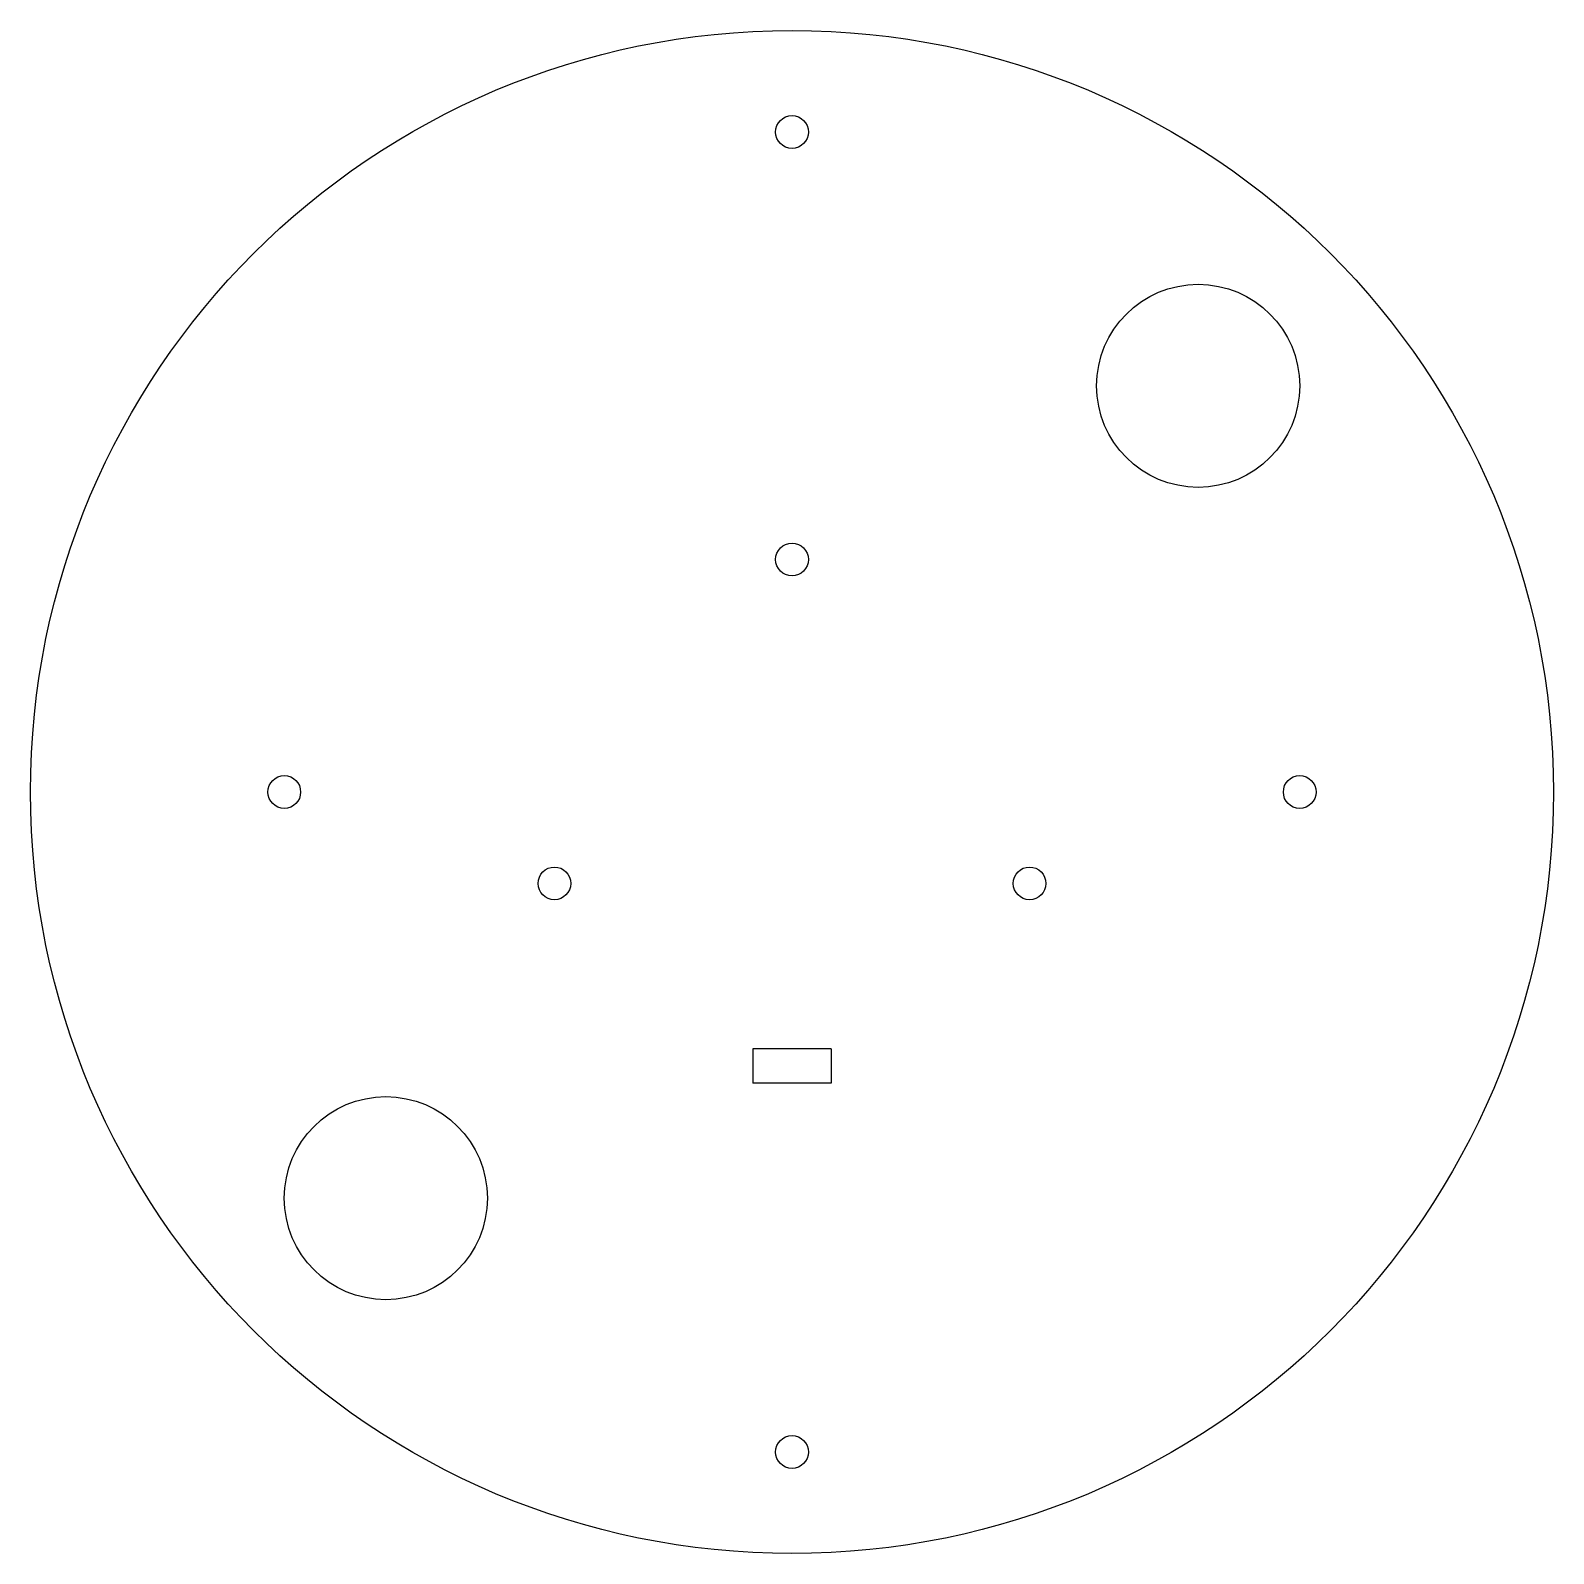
# Model space of a CAD drawing. Extents: x -75 to 75, y -75 to 75.
import ezdxf

# ---------------------------------------------------------------- set-up
doc = ezdxf.new("R2010")
doc.units = 0
doc.layers.add('VISIBLE', color=7, linetype='CONTINUOUS')

msp = doc.modelspace()

# ---------------------------------------------------------------- linework, layer by layer
at = {"layer": 'VISIBLE'}
for p, q in [((3.87, -25.31), (-3.87, -25.31)), ((-3.87, -25.31), (-3.87, -28.69)), ((3.87, -25.31), (3.87, -28.69)), ((3.87, -28.69), (-3.87, -28.69))]:
    msp.add_line(p, q, dxfattribs=at)
for centre, radius in [((0, 0), 75), ((0, 65), 1.61), ((40, 40), 10), ((0, 22.9), 1.61), ((-50, 0), 1.61), ((50, 0), 1.61), ((-23.4, -9), 1.61), ((23.4, -9), 1.61), ((-40, -40), 10), ((0, -65), 1.61)]:
    msp.add_circle(centre, radius, dxfattribs=at)

doc.saveas('drawing.dxf')
